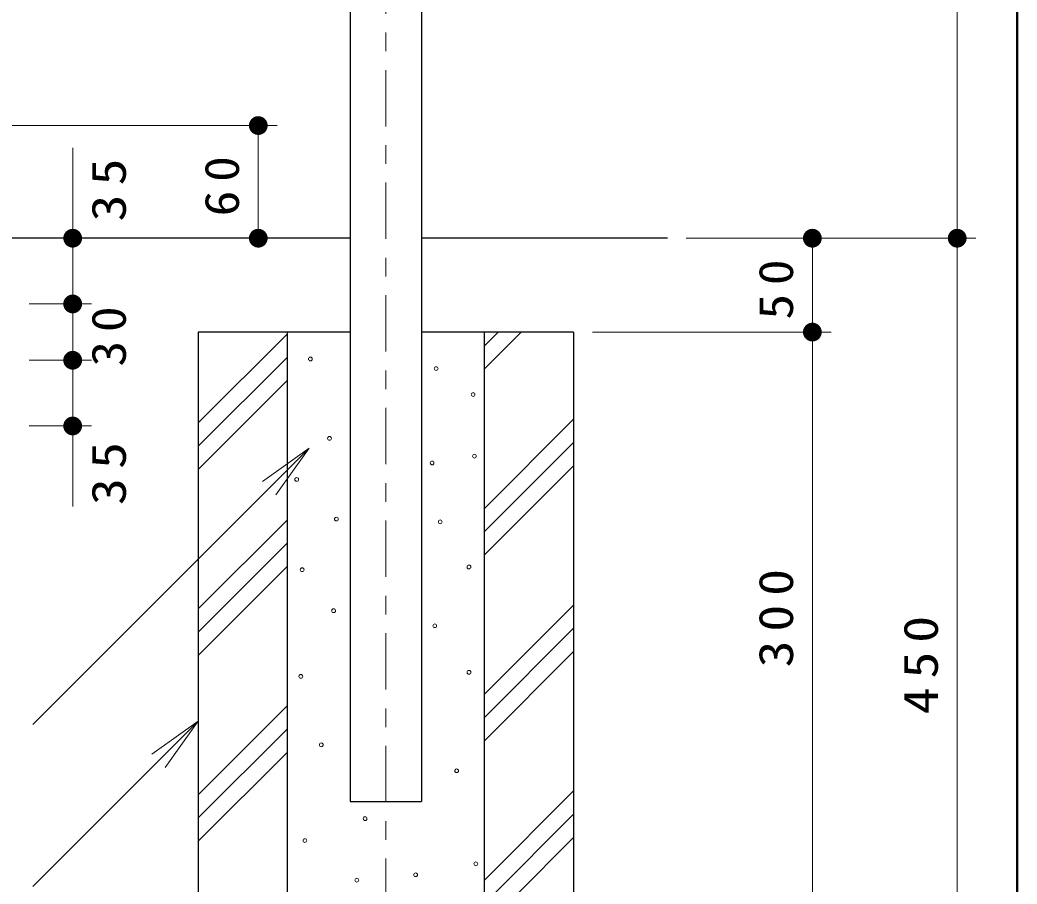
# Model space of a CAD drawing. Units: millimetres on the paper, with parts at other scales. Extents: x -365 to 0, y -12 to 257.
# Drawn here: x -53.1 to 0, y 82.8 to 128.8 of the extents above; entities that cross this region are included whole.
import ezdxf

# ---------------------------------------------------------------- set-up
doc = ezdxf.new("R2010")
doc.units = ezdxf.units.MM
doc.linetypes.add('USER2', pattern=[6, 3, -1, 1, -1])
doc.layers.add('LY_1', color=7, linetype='Continuous', lineweight=13)
doc.layers.add('LY_2', color=7, linetype='Continuous', lineweight=13)
doc.styles.add('ＭＳ ゴシック', font='')
doc.styles.get('ＭＳ ゴシック').set_extended_font_data('MS Gothic')

# ---------------------------------------------------------------- blocks, each defined once
blk = doc.blocks.new('filled_dot')
at = {"color": 0, "linetype": 'Continuous', "lineweight": -2, "const_width": 1.25}
blk.add_lwpolyline([(-0.625, 0, 1), (0.625, 0, 1)], format="xyb", close=True, dxfattribs=at)
blk = doc.blocks.new('open_arrow')
at = {"color": 0, "linetype": 'Continuous', "lineweight": -2}
blk.add_lwpolyline([(7.5, 1.25), (0, 0), (7.5, -1.25)], dxfattribs=at)

msp = doc.modelspace()

# ---------------------------------------------------------------- linework, layer by layer
at = {"layer": 'LY_1'}
for p, q in [((-3.189, 192.179), (-3.189, 117.179)), ((-53.929, 123.179), (-39.429, 123.179)), ((-40.429, 123.179), (-40.429, 117.179)), ((-50.319, 121.988), (-50.319, 113.679)), ((-17.629, 117.179), (-2.189, 117.179)), ((-10.907, 117.179), (-10.907, 112.179)), ((-3.189, 117.179), (-3.189, 72.179)), ((-52.629, 113.679), (-49.319, 113.679)), ((-52.629, 113.679), (-49.319, 113.679)), ((-50.319, 113.679), (-50.319, 110.679)), ((-28.379, 110.214), (-26.414, 112.179)), ((-28.379, 111.452), (-27.651, 112.179)), ((-22.629, 112.179), (-9.907, 112.179)), ((-10.907, 112.179), (-10.907, 82.179)), ((-43.629, 107.339), (-38.879, 112.089)), ((-52.629, 110.679), (-49.319, 110.679)), ((-50.319, 110.679), (-50.319, 102.889)), ((-43.629, 106.101), (-38.879, 110.851)), ((-43.629, 104.864), (-38.879, 109.614)), ((-28.379, 102.79), (-23.629, 107.54)), ((-52.629, 107.179), (-49.319, 107.179)), ((-28.379, 101.552), (-23.629, 106.302)), ((-37.724, 105.995), (-52.439, 91.279)), ((-28.379, 100.315), (-23.629, 105.065)), ((-43.629, 97.439), (-38.879, 102.189)), ((-43.629, 96.202), (-38.879, 100.952)), ((-43.629, 94.964), (-38.879, 99.714)), ((-28.379, 92.89), (-23.629, 97.64)), ((-28.379, 91.653), (-23.629, 96.403)), ((-28.379, 90.415), (-23.629, 95.165)), ((-43.629, 87.54), (-38.879, 92.29)), ((-43.629, 91.464), (-52.439, 82.653)), ((-43.629, 86.302), (-38.879, 91.052)), ((-43.629, 85.065), (-38.879, 89.815)), ((-28.379, 82.991), (-23.629, 87.741)), ((-27.953, 82.179), (-23.629, 86.503)), ((-26.715, 82.179), (-23.629, 85.266))]:
    msp.add_line(p, q, dxfattribs=at)
at = {"layer": 'LY_1', "lineweight": 25}
for p, q in [((-35.529, 162.137), (-35.529, 87.179)), ((-31.729, 162.137), (-31.729, 87.179)), ((-35.529, 117.179), (-53.752, 117.179)), ((-18.629, 117.179), (-31.729, 117.179)), ((-35.529, 112.179), (-43.629, 112.179)), ((-43.629, 112.179), (-43.629, 82.179)), ((-38.879, 82.179), (-38.879, 112.179)), ((-23.629, 112.179), (-31.729, 112.179)), ((-28.379, 82.179), (-28.379, 112.179)), ((-23.629, 112.179), (-23.629, 82.179)), ((-35.529, 87.179), (-31.729, 87.179))]:
    msp.add_line(p, q, dxfattribs=at)
at = {"layer": 'LY_1', "linetype": 'USER2'}
msp.add_line((-33.629, 162.137), (-33.629, 69.248), dxfattribs=at)
at = {"layer": 'LY_1'}
for centre in [(-37.654, 110.746), (-30.952, 110.236), (-28.985, 108.851), (-36.634, 106.52), (-31.17, 105.209), (-28.912, 105.573), (-38.383, 104.334), (-36.27, 102.221), (-30.733, 102.076), (-38.092, 99.526), (-29.203, 99.671), (-36.416, 97.34), (-31.025, 96.539), (-29.203, 94.062), (-38.164, 93.843), (-37.072, 90.2), (-29.859, 88.816), (-34.74, 86.266), (-37.946, 85.1), (-28.839, 83.862), (-35.177, 82.988), (-32.045, 83.279)]:
    msp.add_circle(centre, 0.1, dxfattribs=at)
at = {"layer": 'LY_2', "lineweight": 50}
msp.add_line((0, 0), (0, 257), dxfattribs=at)

# ---------------------------------------------------------------- block references
at = {"layer": 'LY_1', "xscale": 0.4, "yscale": 0.4}
for name, p, rotation in [('filled_dot', (-40.429, 123.179), 270), ('filled_dot', (-50.319, 117.179), 270), ('filled_dot', (-40.429, 117.179), 90), ('filled_dot', (-10.907, 117.179), 270), ('filled_dot', (-3.189, 117.179), 270), ('filled_dot', (-3.189, 117.179), 90), ('filled_dot', (-50.319, 113.679), 90), ('filled_dot', (-50.319, 113.679), 270), ('filled_dot', (-10.907, 112.179), 270), ('filled_dot', (-10.907, 112.179), 90), ('filled_dot', (-50.319, 110.679), 270), ('filled_dot', (-50.319, 110.679), 90), ('filled_dot', (-50.319, 107.179), 90), ('open_arrow', (-37.724, 105.995), 225), ('open_arrow', (-43.629, 91.464), 225)]:
    msp.add_blockref(name, p, dxfattribs=dict(at, rotation=rotation))

# ---------------------------------------------------------------- texts
at = {"layer": 'LY_1', "char_height": 1.833, "rotation": 90, "style": 'ＭＳ ゴシック'}
for s, insert, attachment_point in [('\\T1.34;\\W1.15;35', (-49.319, 119.988), 2), ('\\T1.34;\\W1.1;60', (-41.429, 120.179), 8), ('\\T1.34;\\W1.1;50', (-11.907, 114.679), 8), ('\\T1.34;\\W1.1;30', (-49.319, 112.179), 2), ('\\T1.34;\\W1.15;35', (-49.319, 104.889), 2), ('\\T1.33;\\W1.15;300', (-11.907, 97.179), 8), ('\\T1.33;\\W1.15;450', (-4.189, 94.679), 8)]:
    msp.add_mtext(s, dxfattribs=dict(at, insert=insert, attachment_point=attachment_point))

doc.saveas('drawing.dxf')
